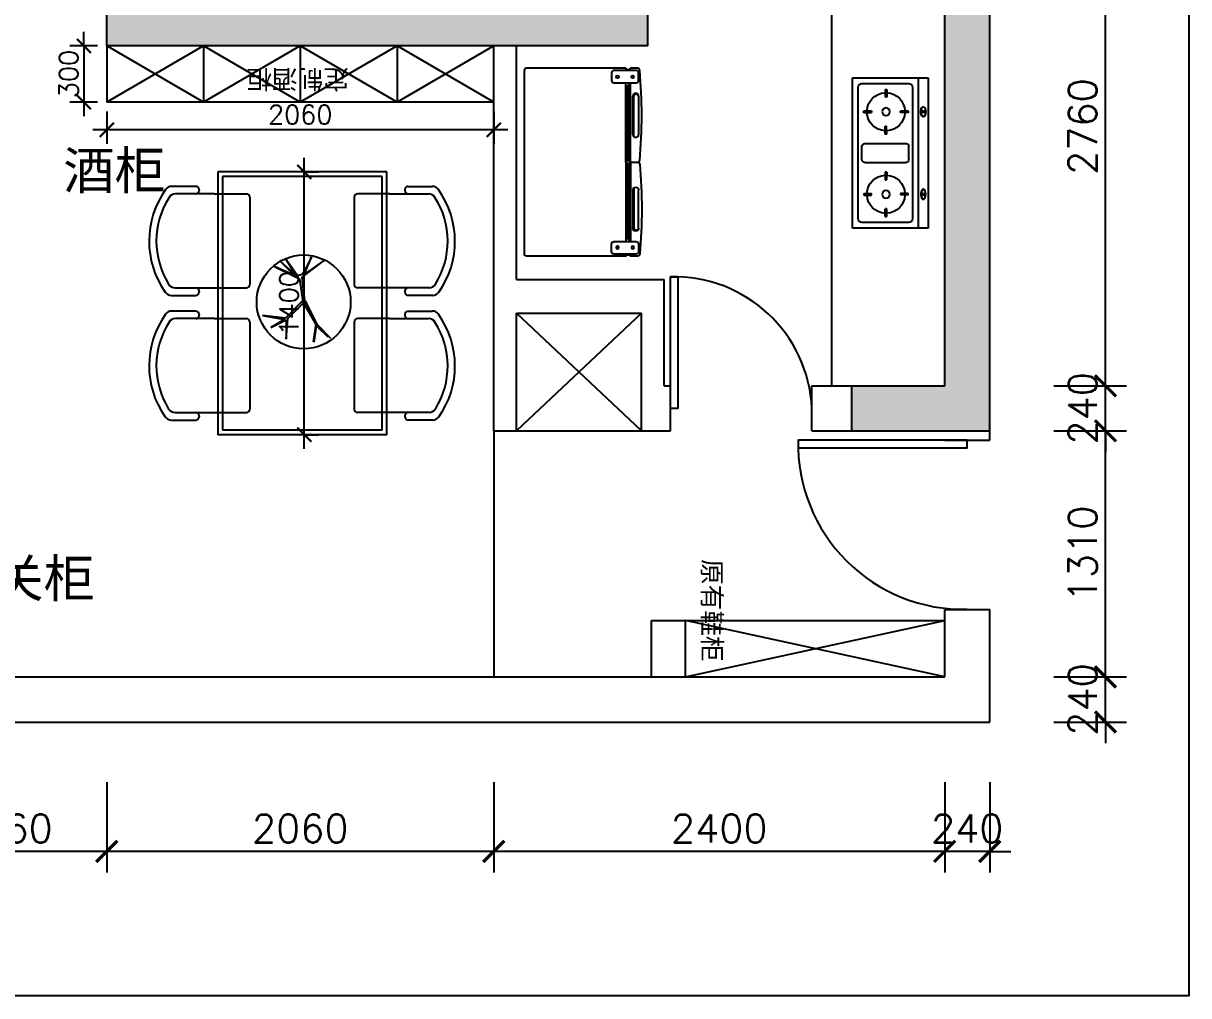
# Model space of a CAD drawing. Header units: millimetres. Extents: x 197048 to 234198, y -884 to 47075.
# Drawn here: x 204275 to 210478, y 25026 to 30203 of the extents above; entities that cross this region are included whole.
import ezdxf

# ---------------------------------------------------------------- set-up
doc = ezdxf.new("R2010")
doc.units = ezdxf.units.MM
doc.header["$PDMODE"] = 35
doc.header["$PDSIZE"] = -10
for name, color, linetype in [('1', 7, 'Continuous'), ('4', 4, 'Continuous'), ('家具内线', 251, 'Continuous'), ('家具外线', 145, 'Continuous')]:
    doc.layers.add(name, color=color, linetype=linetype)
doc.styles.add('_TCH_DIM', font='simplex.shx')
doc.styles.add('样式 1', font='')
doc.styles.get('样式 1').set_extended_font_data('FangSong_GB2312')
doc.dimstyles.new('平面1-75', dxfattribs={"dimscale": 75, "dimtxt": 2, "dimasz": 1.5, "dimexe": 1.5, "dimexo": 0.625, "dimtad": 1, "dimdec": 0, "dimdsep": 46, "dimtxsty": '_TCH_DIM', "dimblk": 'ARCHTICK', "dimcen": 2.5, "dimdle": 1.5, "dimadec": 0, "dimazin": 0, "dimtfac": 1, "dimtdec": 0, "dimtix": 1, "dimtmove": 2, "dimatfit": 3, "dimldrblk": 'DOTSMALL', "dimfxl": 0, "dimarcsym": 0})
doc.dimstyles.new('平面内标注', dxfattribs={"dimscale": 50, "dimtxt": 2, "dimasz": 1.5, "dimexe": 1.5, "dimexo": 1, "dimtad": 1, "dimdec": 0, "dimdsep": 46, "dimtxsty": '_TCH_DIM', "dimblk": 'ARCHTICK', "dimcen": 2.5, "dimdle": 1.5, "dimclrd": 8, "dimclre": 8, "dimadec": 0, "dimazin": 0, "dimtfac": 1, "dimtdec": 0, "dimtix": 1, "dimtmove": 2, "dimatfit": 3, "dimfxl": 0, "dimarcsym": 0})

# ---------------------------------------------------------------- blocks, each defined once
blk = doc.blocks.new('_ArchTick')
at = {"color": 0, "linetype": 'ByBlock', "const_width": 0.15}
blk.add_lwpolyline([(-0.5, -0.5), (0.5, 0.5)], dxfattribs=at)
blk = doc.blocks.new('*D527')
at = {"layer": '1', "color": 0, "lineweight": -2}
for p, q in [((209179.3, 26162.4), (209179.3, 25682.2)), ((209419.3, 26162.4), (209419.3, 25682.2)), ((209179.3, 25794.7), (209066.8, 25794.7)), ((209419.3, 25794.7), (209179.3, 25794.7)), ((209419.3, 25794.7), (209531.8, 25794.7))]:
    blk.add_line(p, q, dxfattribs=at)
at = {"layer": 'Defpoints', "color": 0}
for p in [(209179.3, 26209.3), (209419.3, 26209.3), (209179.3, 25794.7)]:
    blk.add_point(p, dxfattribs=at)
at = {"layer": '1', "color": 0, "lineweight": -2, "xscale": 112.5, "yscale": 112.5, "zscale": 112.5}
blk.add_blockref('_ArchTick', (209179.3, 25794.7), dxfattribs=at)
at = {"layer": '1', "color": 0, "lineweight": -2, "xscale": 112.5, "yscale": 112.5, "zscale": 112.5, "rotation": 180}
blk.add_blockref('_ArchTick', (209419.3, 25794.7), dxfattribs=at)
at = {"layer": '1', "color": 0, "insert": (209299.3, 25916.6), "char_height": 150, "attachment_point": 5, "style": '_TCH_DIM'}
blk.add_mtext('240', dxfattribs=at)
blk = doc.blocks.new('_DotSmall')
at = {"color": 0, "linetype": 'ByBlock', "const_width": 0.5}
blk.add_lwpolyline([(-0.0625, 0, 1), (0.0625, 0, 1)], format="xyb", close=True, dxfattribs=at)
blk = doc.blocks.new('*D528')
at = {"layer": '1', "color": 0, "lineweight": -2}
for p, q in [((206779.3, 26162.4), (206779.3, 25682.2)), ((209179.3, 26162.4), (209179.3, 25682.2)), ((209291.8, 25794.7), (206666.8, 25794.7))]:
    blk.add_line(p, q, dxfattribs=at)
at = {"layer": 'Defpoints', "color": 0}
for p in [(206779.3, 26209.3), (209179.3, 26209.3), (206779.3, 25794.7)]:
    blk.add_point(p, dxfattribs=at)
at = {"layer": '1', "color": 0, "lineweight": -2, "xscale": 112.5, "yscale": 112.5, "zscale": 112.5, "rotation": 180}
blk.add_blockref('_ArchTick', (206779.3, 25794.7), dxfattribs=at)
at = {"layer": '1', "color": 0, "lineweight": -2, "xscale": 112.5, "yscale": 112.5, "zscale": 112.5}
blk.add_blockref('_ArchTick', (209179.3, 25794.7), dxfattribs=at)
at = {"layer": '1', "color": 0, "insert": (207979.3, 25916.6), "char_height": 150, "attachment_point": 5, "style": '_TCH_DIM'}
blk.add_mtext('2400', dxfattribs=at)
blk = doc.blocks.new('*D529')
at = {"layer": '1', "color": 0, "lineweight": -2}
for p, q in [((204719.3, 26162.4), (204719.3, 25682.2)), ((206779.3, 26162.4), (206779.3, 25682.2)), ((206891.8, 25794.7), (204606.8, 25794.7))]:
    blk.add_line(p, q, dxfattribs=at)
at = {"layer": 'Defpoints', "color": 0}
for p in [(204719.3, 26209.3), (206779.3, 26209.3), (204719.3, 25794.7)]:
    blk.add_point(p, dxfattribs=at)
at = {"layer": '1', "color": 0, "lineweight": -2, "xscale": 112.5, "yscale": 112.5, "zscale": 112.5, "rotation": 180}
blk.add_blockref('_ArchTick', (204719.3, 25794.7), dxfattribs=at)
at = {"layer": '1', "color": 0, "lineweight": -2, "xscale": 112.5, "yscale": 112.5, "zscale": 112.5}
blk.add_blockref('_ArchTick', (206779.3, 25794.7), dxfattribs=at)
at = {"layer": '1', "color": 0, "insert": (205749.3, 25916.6), "char_height": 150, "attachment_point": 5, "style": '_TCH_DIM'}
blk.add_mtext('2060', dxfattribs=at)
blk = doc.blocks.new('*D530')
at = {"layer": '1', "color": 0, "lineweight": -2}
for p, q in [((203759.3, 26162.4), (203759.3, 25682.2)), ((204719.3, 26162.4), (204719.3, 25682.2)), ((204831.8, 25794.7), (203646.8, 25794.7))]:
    blk.add_line(p, q, dxfattribs=at)
at = {"layer": 'Defpoints', "color": 0}
for p in [(203759.3, 26209.3), (204719.3, 26209.3), (203759.3, 25794.7)]:
    blk.add_point(p, dxfattribs=at)
at = {"layer": '1', "color": 0, "lineweight": -2, "xscale": 112.5, "yscale": 112.5, "zscale": 112.5, "rotation": 180}
blk.add_blockref('_ArchTick', (203759.3, 25794.7), dxfattribs=at)
at = {"layer": '1', "color": 0, "lineweight": -2, "xscale": 112.5, "yscale": 112.5, "zscale": 112.5}
blk.add_blockref('_ArchTick', (204719.3, 25794.7), dxfattribs=at)
at = {"layer": '1', "color": 0, "insert": (204239.3, 25916.6), "char_height": 150, "attachment_point": 5, "style": '_TCH_DIM'}
blk.add_mtext('960', dxfattribs=at)
blk = doc.blocks.new('*D534')
at = {"layer": '1', "color": 0, "lineweight": -2}
for p, q in [((210035.1, 26723.1), (210035.1, 26835.6)), ((209760.7, 26723.1), (210147.6, 26723.1)), ((210035.1, 26483.1), (210035.1, 26723.1)), ((209760.7, 26483.1), (210147.6, 26483.1)), ((210035.1, 26483.1), (210035.1, 26370.6))]:
    blk.add_line(p, q, dxfattribs=at)
at = {"layer": 'Defpoints', "color": 0}
for p in [(209713.9, 26723.1), (210035.1, 26723.1), (209713.9, 26483.1)]:
    blk.add_point(p, dxfattribs=at)
at = {"layer": '1', "color": 0, "lineweight": -2, "xscale": 112.5, "yscale": 112.5, "zscale": 112.5}
for p, rotation in [((210035.1, 26723.1), 270), ((210035.1, 26483.1), 90)]:
    blk.add_blockref('_ArchTick', p, dxfattribs=dict(at, rotation=rotation))
at = {"layer": '1', "color": 0, "insert": (209913.2, 26603.1), "char_height": 150, "attachment_point": 5, "rotation": 90, "style": '_TCH_DIM'}
blk.add_mtext('240', dxfattribs=at)
blk = doc.blocks.new('*D535')
at = {"layer": '1', "color": 0, "lineweight": -2}
for p, q in [((210035.1, 26610.6), (210035.1, 28145.6)), ((209760.7, 28033.1), (210147.6, 28033.1)), ((209760.7, 26723.1), (210147.6, 26723.1))]:
    blk.add_line(p, q, dxfattribs=at)
at = {"layer": 'Defpoints', "color": 0}
for p in [(209713.9, 28033.1), (210035.1, 28033.1), (209713.9, 26723.1)]:
    blk.add_point(p, dxfattribs=at)
at = {"layer": '1', "color": 0, "lineweight": -2, "xscale": 112.5, "yscale": 112.5, "zscale": 112.5}
for p, rotation in [((210035.1, 28033.1), 90), ((210035.1, 26723.1), 270)]:
    blk.add_blockref('_ArchTick', p, dxfattribs=dict(at, rotation=rotation))
at = {"layer": '1', "color": 0, "insert": (209913.2, 27378.1), "char_height": 150, "attachment_point": 5, "rotation": 90, "style": '_TCH_DIM'}
blk.add_mtext('1310', dxfattribs=at)
blk = doc.blocks.new('*D536')
at = {"layer": '1', "color": 0, "lineweight": -2}
for p, q in [((210035.1, 28273.1), (210035.1, 28385.6)), ((209760.7, 28273.1), (210147.6, 28273.1)), ((210035.1, 28033.1), (210035.1, 28273.1)), ((209760.7, 28033.1), (210147.6, 28033.1)), ((210035.1, 28033.1), (210035.1, 27920.6))]:
    blk.add_line(p, q, dxfattribs=at)
at = {"layer": 'Defpoints', "color": 0}
for p in [(209713.9, 28273.1), (210035.1, 28273.1), (209713.9, 28033.1)]:
    blk.add_point(p, dxfattribs=at)
at = {"layer": '1', "color": 0, "lineweight": -2, "xscale": 112.5, "yscale": 112.5, "zscale": 112.5}
for p, rotation in [((210035.1, 28273.1), 270), ((210035.1, 28033.1), 90)]:
    blk.add_blockref('_ArchTick', p, dxfattribs=dict(at, rotation=rotation))
at = {"layer": '1', "color": 0, "insert": (209913.2, 28153.1), "char_height": 150, "attachment_point": 5, "rotation": 90, "style": '_TCH_DIM'}
blk.add_mtext('240', dxfattribs=at)
blk = doc.blocks.new('*D537')
at = {"layer": '1', "color": 0, "lineweight": -2}
for p, q in [((210035.1, 28160.6), (210035.1, 31145.6)), ((209760.7, 31033.1), (210147.6, 31033.1)), ((209760.7, 28273.1), (210147.6, 28273.1))]:
    blk.add_line(p, q, dxfattribs=at)
at = {"layer": 'Defpoints', "color": 0}
for p in [(209713.9, 31033.1), (210035.1, 31033.1), (209713.9, 28273.1)]:
    blk.add_point(p, dxfattribs=at)
at = {"layer": '1', "color": 0, "lineweight": -2, "xscale": 112.5, "yscale": 112.5, "zscale": 112.5}
for p, rotation in [((210035.1, 31033.1), 90), ((210035.1, 28273.1), 270)]:
    blk.add_blockref('_ArchTick', p, dxfattribs=dict(at, rotation=rotation))
at = {"layer": '1', "color": 0, "insert": (209913.2, 29653.1), "char_height": 150, "attachment_point": 5, "rotation": 90, "style": '_TCH_DIM'}
blk.add_mtext('2760', dxfattribs=at)
blk = doc.blocks.new('*D568')
at = {"layer": '1', "color": 8, "lineweight": -2}
for p, q in [((205770.7, 27937.4), (205770.7, 29487.4)), ((205778.8, 29412.4), (205845.7, 29412.4)), ((205778.8, 28012.4), (205845.7, 28012.4))]:
    blk.add_line(p, q, dxfattribs=at)
at = {"layer": 'Defpoints', "color": 0}
for p in [(205728.8, 29412.4), (205770.7, 29412.4), (205728.8, 28012.4)]:
    blk.add_point(p, dxfattribs=at)
at = {"layer": '1', "color": 8, "lineweight": -2, "xscale": 75, "yscale": 75, "zscale": 75}
for p, rotation in [((205770.7, 29412.4), 90), ((205770.7, 28012.4), 270)]:
    blk.add_blockref('_ArchTick', p, dxfattribs=dict(at, rotation=rotation))
at = {"layer": '1', "color": 0, "insert": (205689.5, 28712.4), "char_height": 100, "attachment_point": 5, "rotation": 90, "style": '_TCH_DIM'}
blk.add_mtext('1400', dxfattribs=at)
blk = doc.blocks.new('fda')
at = {"layer": '4', "color": 8}
for p, q in [((129220, -37939.7, -342.9), (128420, -37939.7, -342.9)), ((128420, -37939.7, -342.9), (128420, -38342.2, -342.9)), ((129220, -38342.2, -342.9), (129220, -37939.7, -342.9)), ((128450, -37989.7, -342.9), (128450, -38239.7, -342.9)), ((129170, -37969.7, -342.9), (128470, -37969.7, -342.9)), ((128605.3, -37999.5, -342.9), (128595.3, -37999.5, -342.9)), ((128595.3, -37999.5, -342.9), (128596.3, -38040.4, -342.9)), ((128605.3, -37999.5, -342.9), (128603.8, -38040.4, -342.9)), ((128770, -38004.7, -342.9), (128770, -38224.7, -342.9)), ((128855, -37989.7, -342.9), (128785, -37989.7, -342.9)), ((128870, -38004.7, -342.9), (128870, -38224.7, -342.9)), ((129034.7, -37999.5, -342.9), (129036.2, -38040.4, -342.9)), ((129034.7, -37999.5, -342.9), (129044.7, -37999.5, -342.9)), ((129044.7, -37999.5, -342.9), (129043.7, -38040.4, -342.9)), ((129190, -38239.7, -342.9), (129190, -37989.7, -342.9)), ((128596.3, -38040.4, -342.9), (128603.8, -38040.7, -342.9)), ((129043.7, -38040.4, -342.9), (129036.2, -38040.7, -342.9)), ((128481.9, -38112.9, -342.9), (128522.8, -38114.4, -342.9)), ((128481.9, -38112.9, -342.9), (128481.9, -38122.9, -342.9)), ((128481.9, -38122.9, -342.9), (128522.8, -38121.9, -342.9)), ((128522.8, -38121.9, -342.9), (128523.1, -38114.5, -342.9)), ((128677.8, -38113.9, -342.9), (128677.6, -38121.4, -342.9)), ((128718.8, -38112.9, -342.9), (128677.8, -38113.9, -342.9)), ((128718.8, -38122.9, -342.9), (128677.9, -38121.4, -342.9)), ((128718.8, -38122.9, -342.9), (128718.8, -38112.9, -342.9)), ((128921.2, -38122.9, -342.9), (128921.2, -38112.9, -342.9)), ((128921.2, -38112.9, -342.9), (128962.2, -38113.9, -342.9)), ((128921.2, -38122.9, -342.9), (128962.1, -38121.4, -342.9)), ((128962.2, -38113.9, -342.9), (128962.4, -38121.4, -342.9)), ((129117.2, -38121.9, -342.9), (129116.9, -38114.5, -342.9)), ((129158.1, -38112.9, -342.9), (129117.2, -38114.4, -342.9)), ((129158.1, -38122.9, -342.9), (129117.2, -38121.9, -342.9)), ((129158.1, -38112.9, -342.9), (129158.1, -38122.9, -342.9)), ((128595.3, -38236.4, -342.9), (128596.8, -38195.5, -342.9)), ((128604.3, -38195.5, -342.9), (128596.8, -38195.2, -342.9)), ((128605.3, -38236.4, -342.9), (128604.3, -38195.5, -342.9)), ((129034.7, -38236.4, -342.9), (129035.7, -38195.5, -342.9)), ((129035.7, -38195.5, -342.9), (129043.2, -38195.2, -342.9)), ((129044.7, -38236.4, -342.9), (129043.2, -38195.5, -342.9)), ((128470, -38259.7, -342.9), (129170, -38259.7, -342.9)), ((128595.3, -38236.4, -342.9), (128605.3, -38236.4, -342.9)), ((128855, -38239.7, -342.9), (128785, -38239.7, -342.9)), ((129044.7, -38236.4, -342.9), (129034.7, -38236.4, -342.9)), ((128420, -38289.7, -342.9), (129220, -38289.7, -342.9)), ((128420, -38342.2, -342.9), (129220, -38342.2, -342.9))]:
    blk.add_line(p, q, dxfattribs=at)
at = {"layer": '4', "color": 8, "elevation": -342.9}
for points in [[(128600.3, -38303.3, 0.049491), (128589.5, -38304.4, 0.063298), (128581.4, -38307.1, 0.103402), (128575.1, -38311.9, 0.178871), (128573.5, -38316.3, 0.178871), (128575.1, -38320.7, 0.103402), (128581.4, -38325.5, 0.063298), (128589.5, -38328.2, 0.049491), (128600.3, -38329.3, 0.049491), (128611.2, -38328.2, 0.063298), (128619.3, -38325.5, 0.103402), (128625.5, -38320.7, 0.178871), (128627.2, -38316.3, 0.178871), (128625.5, -38311.9, 0.103402), (128619.3, -38307.1, 0.063298), (128611.2, -38304.4, 0.049491)], [(128600.3, -38305.5, 0.047218), (128589.9, -38306.5, 0.060909), (128582.1, -38309, 0.10207), (128576.1, -38313.4, 0.185033), (128574.5, -38317.4, 0.185033), (128576.1, -38321.4, 0.10207), (128582.1, -38325.8, 0.060909), (128589.9, -38328.3, 0.047218), (128600.3, -38329.3, 0.047218), (128610.8, -38328.3, 0.060909), (128618.6, -38325.8, 0.10207), (128624.6, -38321.4, 0.185033), (128626.1, -38317.4, 0.185033), (128624.6, -38313.4, 0.10207), (128618.6, -38309, 0.060909), (128610.8, -38306.5, 0.047218)], [(129039.7, -38303.3, -0.049491), (129050.5, -38304.4, -0.063298), (129058.6, -38307.1, -0.103402), (129064.9, -38311.9, -0.178871), (129066.5, -38316.3, -0.178871), (129064.9, -38320.7, -0.103402), (129058.6, -38325.5, -0.063298), (129050.5, -38328.2, -0.049491), (129039.7, -38329.3, -0.049491), (129028.8, -38328.2, -0.063298), (129020.7, -38325.5, -0.103402), (129014.5, -38320.7, -0.178871), (129012.8, -38316.3, -0.178871), (129014.5, -38311.9, -0.103402), (129020.7, -38307.1, -0.063298), (129028.8, -38304.4, -0.049491)], [(129039.7, -38305.5, -0.047218), (129050.1, -38306.5, -0.060909), (129057.9, -38309, -0.10207), (129063.9, -38313.4, -0.185033), (129065.5, -38317.4, -0.185033), (129063.9, -38321.4, -0.10207), (129057.9, -38325.8, -0.060909), (129050.1, -38328.3, -0.047218), (129039.7, -38329.3, -0.047218), (129029.2, -38328.3, -0.060909), (129021.4, -38325.8, -0.10207), (129015.4, -38321.4, -0.185033), (129013.9, -38317.4, -0.185033), (129015.4, -38313.4, -0.10207), (129021.4, -38309, -0.060909), (129029.2, -38306.5, -0.047218)]]:
    blk.add_lwpolyline(points, format="xyb", close=True, dxfattribs=at)
at = {"layer": '4', "color": 8}
for centre in [(128600.3, -38117.9, -342.9), (129039.7, -38117.9, -342.9)]:
    blk.add_circle(centre, 20.6, dxfattribs=at)
for centre, radius, start, end in [((128470, -37989.7, -342.9), 20, 90, 180), ((128600.3, -38117.9, -342.9), 101.1, 92.59229, 177.53007), ((128600.3, -38117.9, -342.9), 101.1, 2.59229, 87.53007), ((128785, -38004.7, -342.9), 15, 90, 180), ((128855, -38004.7, -342.9), 15, 0, 90), ((129039.7, -38117.9, -342.9), 101.1, 92.46993, 177.40771), ((129039.7, -38117.9, -342.9), 101.1, 2.46993, 87.40771), ((129170, -37989.7, -342.9), 20, 0, 90), ((128600.3, -38117.9, -342.9), 101.1, 182.59229, 267.53007), ((128600.3, -38117.9, -342.9), 101.1, 272.59229, 357.53007), ((129039.7, -38117.9, -342.9), 101.1, 182.46993, 267.40771), ((129039.7, -38117.9, -342.9), 101.1, 272.46993, 357.40771), ((128470, -38239.7, -342.9), 20, 180, 270), ((128785, -38224.7, -342.9), 15, 180, 270), ((128855, -38224.7, -342.9), 15, 270, 0), ((129170, -38239.7, -342.9), 20, 270, 0), ((128536.2, -38313.9, -342.9), 61.5, 345.65612, 7.71851), ((128664.5, -38313.9, -342.9), 61.5, 172.28149, 194.34388), ((128975.5, -38313.9, -342.9), 61.5, 345.65612, 7.71851), ((129103.8, -38313.9, -342.9), 61.5, 172.28149, 194.34388)]:
    blk.add_arc(centre, radius, start, end, dxfattribs=at)
blk = doc.blocks.new('*D572')
at = {"layer": '1', "color": 8, "lineweight": -2}
for p, q in [((204719.3, 29733.1), (204719.3, 29561.1)), ((206779.3, 29733.1), (206779.3, 29561.1)), ((206854.3, 29636.1), (204644.3, 29636.1))]:
    blk.add_line(p, q, dxfattribs=at)
at = {"layer": 'Defpoints', "color": 0}
for p in [(204719.3, 29783.1), (206779.3, 29783.1), (204719.3, 29636.1)]:
    blk.add_point(p, dxfattribs=at)
at = {"layer": '1', "color": 8, "lineweight": -2, "xscale": 75, "yscale": 75, "zscale": 75, "rotation": 180}
blk.add_blockref('_ArchTick', (204719.3, 29636.1), dxfattribs=at)
at = {"layer": '1', "color": 8, "lineweight": -2, "xscale": 75, "yscale": 75, "zscale": 75}
blk.add_blockref('_ArchTick', (206779.3, 29636.1), dxfattribs=at)
at = {"layer": '1', "color": 0, "insert": (205749.3, 29717.4), "char_height": 100, "attachment_point": 5, "style": '_TCH_DIM'}
blk.add_mtext('2060', dxfattribs=at)
blk = doc.blocks.new('*D573')
at = {"layer": '1', "color": 8, "lineweight": -2}
for p, q in [((204597.9, 30083.1), (204597.9, 30158.1)), ((204669.3, 30083.1), (204522.9, 30083.1)), ((204597.9, 30083.1), (204597.9, 29783.1)), ((204669.3, 29783.1), (204522.9, 29783.1)), ((204597.9, 29783.1), (204597.9, 29708.1))]:
    blk.add_line(p, q, dxfattribs=at)
at = {"layer": 'Defpoints', "color": 0}
for p in [(204719.3, 30083.1), (204597.9, 29783.1), (204719.3, 29783.1)]:
    blk.add_point(p, dxfattribs=at)
at = {"layer": '1', "color": 8, "lineweight": -2, "xscale": 75, "yscale": 75, "zscale": 75}
for p, rotation in [((204597.9, 30083.1), 270), ((204597.9, 29783.1), 90)]:
    blk.add_blockref('_ArchTick', p, dxfattribs=dict(at, rotation=rotation))
at = {"layer": '1', "color": 0, "insert": (204516.7, 29933.1), "char_height": 100, "attachment_point": 5, "rotation": 90, "style": '_TCH_DIM'}
blk.add_mtext('300', dxfattribs=at)

msp = doc.modelspace()

# ---------------------------------------------------------------- hatches: boundary and pattern name
at = {"layer": '1'}
for points in [[(207359.3, 30323.1), (204959.3, 30323.1), (204719.3, 30323.1), (204719.3, 30083.1), (207599.3, 30083.1), (207599.3, 33483.1), (206939.3, 33483.1), (206939.3, 33243.1), (207359.3, 33243.1)], [(209179.3, 28273.1), (208684.7, 28273.1), (208684.7, 28033.1), (209419.3, 28033.1), (209419.3, 31273.1), (209179.3, 31273.1)]]:
    msp.add_hatch(color=8, dxfattribs=at).paths.add_polyline_path(points)

# ---------------------------------------------------------------- linework, layer by layer
at = {"layer": '1', "color": 7}
for p, q in [((207599.3, 30083.1), (207599.3, 33483.1)), ((209179.3, 28273.1), (209179.3, 31273.1)), ((209419.3, 27983.1), (209419.3, 31273.1)), ((204719.3, 30083.1), (204719.3, 30423.1)), ((207599.3, 30083.1), (204719.3, 30083.1)), ((206779.3, 28033.1), (206779.3, 30083.1)), ((206899.3, 28838.8), (206899.3, 30083.1)), ((206899.3, 28838.8), (207685.4, 28838.8)), ((207685.4, 28273.1), (207685.4, 28838.8)), ((206899.3, 28033.1), (206899.3, 28660)), ((206899.3, 28660), (207565.4, 28660)), ((207565.4, 28033.1), (207565.4, 28660)), ((207685.4, 28273.1), (207719.2, 28273.1)), ((207719.2, 28033.1), (207719.2, 28273.1)), ((208472.4, 28273.1), (209179.3, 28273.1)), ((208472.4, 28033.1), (208472.4, 28273.1)), ((208684.7, 28033.1), (208684.7, 28273.1)), ((206779.3, 28033.1), (206899.3, 28033.1)), ((207565.4, 28033.1), (207719.2, 28033.1)), ((208472.4, 28033.1), (209419.3, 28033.1)), ((209179.3, 27983.1), (209419.3, 27983.1)), ((209179.3, 27083.1), (209419.3, 27083.1)), ((209179.3, 26723.1), (209179.3, 27083.1)), ((209419.3, 26483.1), (209419.3, 27083.1)), ((200359.3, 26723.1), (209179.3, 26723.1)), ((200119.3, 26483.1), (209419.3, 26483.1))]:
    msp.add_line(p, q, dxfattribs=at)
at = {"layer": '1', "color": 8}
for p, q in [((208579.3, 28273.1), (208579.3, 30433.1)), ((207565.4, 28660), (206899.3, 28033.1)), ((207565.4, 28033.1), (206899.3, 28660)), ((206779.3, 28033.1), (206779.3, 26723.1)), ((206899.3, 28033.1), (207565.4, 28033.1)), ((207619.3, 27023.1), (209179.3, 27023.1)), ((207619.3, 26723.1), (207619.3, 27023.1)), ((207799.3, 26723.1), (207799.3, 27023.1)), ((207799.3, 26723.1), (209179.3, 27023.1)), ((209179.3, 26723.1), (207799.3, 27023.1))]:
    msp.add_line(p, q, dxfattribs=at)
at = {"layer": '1'}
for p, q in [((204719.3, 30083.1), (204719.3, 29783.1)), ((205234.3, 29783.1), (204719.3, 30083.1)), ((205234.3, 30083.1), (204719.3, 29783.1)), ((205234.3, 30083.1), (205234.3, 29783.1)), ((205749.3, 29783.1), (205234.3, 30083.1)), ((205749.3, 30083.1), (205234.3, 29783.1)), ((205749.3, 30083.1), (205749.3, 29783.1)), ((206264.3, 29783.1), (205749.3, 30083.1)), ((206264.3, 30083.1), (205749.3, 29783.1)), ((206264.3, 30083.1), (206264.3, 29783.1)), ((206779.3, 29783.1), (206264.3, 30083.1)), ((206779.3, 30083.1), (206264.3, 29783.1))]:
    msp.add_line(p, q, dxfattribs=at)
at = {"layer": '1', "color": 4}
msp.add_line((206779.3, 29783.1), (204719.3, 29783.1), dxfattribs=at)
at = {"layer": '1', "color": 0}
msp.add_lwpolyline([(210477.9, 35646.1), (210477.9, 25026.1), (197047.9, 25026.1), (197047.9, 35646.1)], close=True, dxfattribs=at)
at = {"layer": '1', "color": 8}
for points in [[(207719.2, 28153.1), (207719.2, 28853.1), (207759.2, 28853.1), (207759.2, 28153.1), (207719.2, 28153.1)], [(209299.3, 27983.1), (208399.3, 27983.1), (208399.3, 27943.1), (209299.3, 27943.1), (209299.3, 27983.1)]]:
    msp.add_lwpolyline(points, dxfattribs=at)
for centre, radius, start, end in [((207739.2, 28119.4), 734, 2.63202, 91.56143), ((209279.3, 27963.1), 880.2, 178.69805, 271.30195)]:
    msp.add_arc(centre, radius, start, end, dxfattribs=at)
at = {"layer": '家具内线'}
for p, q in [((207482.9, 29952.4), (207482.9, 29963.5)), ((207506.9, 29952.4), (207506.9, 29963.5)), ((207406, 29939.5), (207406, 29899.1)), ((207537.4, 29952.4), (207418.8, 29952.4)), ((207550.2, 29899.1), (207550.2, 29939.5)), ((207418.8, 29886.3), (207537.4, 29886.3)), ((207489.6, 29470.4), (207489.6, 29874.3)), ((207498.1, 29474.2), (207498.1, 29881.2)), ((207506.9, 29463.5), (207506.9, 29886.3)), ((207519.2, 29611.9), (207519.2, 29815.2)), ((207523.8, 29600.9), (207523.8, 29816.5)), ((207534.6, 29830.6), (207534.6, 29830.6)), ((207550, 29815.2), (207550, 29611.9)), ((207534.6, 29596.5), (207534.6, 29596.5)), ((207506.9, 29463.5), (207506.9, 29040.8)), ((207489.6, 29456.7), (207489.6, 29052.8)), ((207498.1, 29452.8), (207498.1, 29045.9)), ((205335.3, 29387.4), (205335.3, 28037.4)), ((206185.3, 29387.4), (205335.3, 29387.4)), ((206185.3, 28037.4), (206185.3, 29387.4)), ((207519.2, 29315.2), (207519.2, 29111.9)), ((207523.8, 29326.2), (207523.8, 29110.6)), ((207534.6, 29330.6), (207534.6, 29330.6)), ((207550, 29111.9), (207550, 29315.2)), ((207534.6, 29096.5), (207534.6, 29096.5)), ((207418.8, 29040.8), (207537.4, 29040.8)), ((207406, 28987.5), (207406, 29028)), ((207537.4, 28974.7), (207418.8, 28974.7)), ((207482.9, 28974.7), (207482.9, 28963.5)), ((207506.9, 28974.7), (207506.9, 28963.5)), ((207550.2, 29028), (207550.2, 28987.5)), ((205718.7, 28861.1), (205612.3, 28908)), ((205612.3, 28908), (205745.8, 28843.1)), ((205646.6, 28933.2), (205718.7, 28861.1)), ((205724.2, 28864.7), (205646.6, 28933.2)), ((205668.2, 28953.1), (205724.2, 28864.7)), ((205735, 28859.3), (205668.2, 28953.1)), ((205760.2, 28852.1), (205877.5, 28942.2)), ((205771.1, 28868.3), (205809, 28960.3)), ((205877.5, 28942.2), (205771.1, 28868.3)), ((205809, 28960.3), (205780.1, 28900.8)), ((205760.2, 28866.5), (205735, 28859.3)), ((205745.8, 28843.1), (205765.7, 28697)), ((205780.1, 28900.8), (205760.2, 28866.5)), ((205776.5, 28693.4), (205760.2, 28852.1)), ((205765.7, 28730), (205670, 28632.6)), ((205841.4, 28598.4), (205776.5, 28726.4)), ((205682.7, 28630.8), (205765.7, 28715.6)), ((205765.7, 28715.6), (205832.4, 28602)), ((205547.4, 28647), (205664.6, 28625.4)), ((205670, 28632.6), (205547.4, 28647)), ((205664.6, 28625.4), (205592.5, 28583.9)), ((205592.5, 28583.9), (205673.6, 28623.6)), ((205673.6, 28520.8), (205682.7, 28630.8)), ((205673.6, 28623.6), (205673.6, 28520.8)), ((205832.4, 28602), (205818, 28506.4)), ((205911.8, 28524.4), (205841.4, 28598.4)), ((205823.4, 28504.6), (205836, 28592.9)), ((205836, 28592.9), (205895.6, 28533.5)), ((206185.3, 28037.4), (205335.3, 28037.4))]:
    msp.add_line(p, q, dxfattribs=at)
for centre, major_axis, start_param, end_param in [((207418.8, 29939.5), (9.06, 9.06), 0.785398, 2.356194), ((207418.8, 29899.1), (-9.06, 9.06), 0.785398, 2.356194), ((207437.7, 29918), (-5.1, 5.1), 4.712389, 10.995574), ((207518.6, 29918), (-5.1, 5.1), -1.570796, 4.712389), ((207537.4, 29939.5), (-9.06, 9.06), 3.926991, 5.497787), ((207537.4, 29899.1), (9.06, 9.06), 3.926991, 5.497787), ((207534.6, 29815.2), (-10.9, 10.9), -0.785398, 0.785398), ((207536.7, 29812), (9.67, 9.67), 5.730833, 8.303767), ((207534.6, 29815.2), (10.9, 10.9), 5.497787, 7.068583), ((207534.6, 29611.9), (-10.9, 10.9), 0.785398, 2.356194), ((207534.6, 29611.9), (-10.9, 10.9), 2.356194, 3.926991)]:
    msp.add_ellipse(centre, major_axis=major_axis, ratio=1, start_param=start_param, end_param=end_param, dxfattribs=at)
at = {"layer": '家具内线', "extrusion": (0, 0, -1)}
for centre, major_axis, start_param, end_param in [((207534.6, 29315.2), (10.9, 10.9), 3.926991, 5.497787), ((207534.6, 29315.2), (10.9, 10.9), -0.785398, 0.785398), ((207534.6, 29111.9), (10.9, 10.9), 2.356194, 3.926991), ((207536.7, 29115.1), (-9.67, 9.67), 2.58924, 5.162174), ((207534.6, 29111.9), (-10.9, 10.9), 2.356194, 3.926991), ((207418.8, 29028), (9.06, 9.06), 3.926991, 5.497787), ((207537.4, 29028), (-9.06, 9.06), 0.785398, 2.356194), ((207418.8, 28987.5), (-9.06, 9.06), 3.926991, 5.497787), ((207437.7, 29009.1), (-5.1, 5.1), 3.141593, 9.424778), ((207518.6, 29009.1), (-5.1, 5.1), 3.141593, 9.424778), ((207537.4, 28987.5), (9.06, 9.06), 0.785398, 2.356194)]:
    msp.add_ellipse(centre, major_axis=major_axis, ratio=1, start_param=start_param, end_param=end_param, dxfattribs=at)
at = {"layer": '家具外线', "color": 4}
for p, q in [((207482.9, 29963.5), (206952.5, 29963.5)), ((207545.3, 29963.5), (207506.9, 29963.5)), ((206942.1, 28974), (206942.1, 29953.1)), ((207482.9, 29463.5), (207482.9, 29886.3)), ((207482.9, 29463.5), (207482.9, 29040.8)), ((207506.9, 29463.5), (207545.3, 29463.5)), ((207506.9, 29463.5), (207545.3, 29463.5)), ((205310.3, 29412.4), (205310.3, 28012.4)), ((206210.3, 29412.4), (205310.3, 29412.4)), ((206210.3, 28012.4), (206210.3, 29412.4)), ((205193.6, 29334.8), (205065.2, 29334.8)), ((205292.4, 29294.8), (205084.8, 29294.8)), ((205211.6, 29316.8), (205211.6, 29312.8)), ((205292.4, 29294.8), (205462.6, 29294.8)), ((206224.7, 29294.8), (206054.6, 29294.8)), ((206224.7, 29294.8), (206432.4, 29294.8)), ((206305.6, 29316.8), (206305.6, 29312.8)), ((206323.6, 29334.8), (206452, 29334.8)), ((205480.6, 29276.8), (205480.6, 28812.8)), ((206036.6, 29276.8), (206036.6, 28812.8)), ((207482.9, 28963.5), (206952.5, 28963.5)), ((207545.3, 28963.5), (207506.9, 28963.5)), ((205082.7, 28794.8), (205292.4, 28794.8)), ((205292.4, 28794.8), (205462.6, 28794.8)), ((206224.7, 28794.8), (206054.6, 28794.8)), ((206434.5, 28794.8), (206224.7, 28794.8)), ((205063.2, 28754.2), (205193.6, 28754.2)), ((205211.6, 28776.8), (205211.6, 28772.8)), ((206305.6, 28776.8), (206305.6, 28772.8)), ((206454, 28754.2), (206323.6, 28754.2)), ((205193.6, 28670.8), (205065.2, 28670.8)), ((206323.6, 28670.8), (206452, 28670.8)), ((205292.4, 28630.8), (205084.8, 28630.8)), ((205211.6, 28652.8), (205211.6, 28648.8)), ((205292.4, 28630.8), (205462.6, 28630.8)), ((205480.6, 28612.8), (205480.6, 28148.8)), ((206036.6, 28612.8), (206036.6, 28148.8)), ((206224.7, 28630.8), (206054.6, 28630.8)), ((206224.7, 28630.8), (206432.4, 28630.8)), ((206305.6, 28652.8), (206305.6, 28648.8)), ((205082.7, 28130.8), (205292.4, 28130.8)), ((205211.6, 28112.8), (205211.6, 28108.8)), ((205292.4, 28130.8), (205462.6, 28130.8)), ((206224.7, 28130.8), (206054.6, 28130.8)), ((206434.5, 28130.8), (206224.7, 28130.8)), ((206305.6, 28112.8), (206305.6, 28108.8)), ((205063.2, 28090.2), (205193.6, 28090.2)), ((206454, 28090.2), (206323.6, 28090.2)), ((206210.3, 28012.4), (205310.3, 28012.4))]:
    msp.add_line(p, q, dxfattribs=at)
msp.add_circle((205767.4, 28719.6), 250, dxfattribs=at)
for centre, radius, start, end in [((205416.8, 29043.1), 472.4, 144.40044, 215.13971), ((205065.2, 29294.8), 40, 90, 144.40044), ((205084.8, 29254.8), 40, 90, 147.47664), ((205193.6, 29316.8), 18, 0, 90), ((205193.6, 29312.8), 18, 270, 0), ((205462.6, 29276.8), 18, 0, 90), ((206054.6, 29276.8), 18, 90, 180), ((206323.6, 29316.8), 18, 90, 180), ((206323.6, 29312.8), 18, 180, 270), ((206432.4, 29254.8), 40, 32.52336, 90), ((206452, 29294.8), 40, 35.59956, 90), ((206100.4, 29043.1), 472.4, 324.86029, 35.59956), ((205416.8, 29043.1), 433.7, 147.47664, 211.94119), ((206100.4, 29043.1), 433.7, 328.05881, 32.52336), ((205082.7, 28834.8), 40, 211.94119, 270), ((205193.6, 28776.8), 18, 0, 90), ((205462.6, 28812.8), 18, 270, 0), ((206054.6, 28812.8), 18, 180, 270), ((206323.6, 28776.8), 18, 90, 180), ((206434.5, 28834.8), 40, 270, 328.05881), ((205063.2, 28794.2), 40, 215.13971, 270), ((205192.6, 28773.2), 19, 272.96605, 358.77188), ((206324.6, 28773.2), 19, 181.22812, 267.03395), ((206454, 28794.2), 40, 270, 324.86029), ((205065.2, 28630.8), 40, 90, 144.40044), ((205193.6, 28652.8), 18, 0, 90), ((206323.6, 28652.8), 18, 90, 180), ((206452, 28630.8), 40, 35.59956, 90), ((205416.8, 28379.1), 472.4, 144.40044, 215.13971), ((205416.8, 28379.1), 433.7, 147.47664, 211.94119), ((205084.8, 28590.8), 40, 90, 147.47664), ((205193.6, 28648.8), 18, 270, 0), ((205462.6, 28612.8), 18, 0, 90), ((206054.6, 28612.8), 18, 90, 180), ((206323.6, 28648.8), 18, 180, 270), ((206432.4, 28590.8), 40, 32.52336, 90), ((206100.4, 28379.1), 433.7, 328.05881, 32.52336), ((206100.4, 28379.1), 472.4, 324.86029, 35.59956), ((205063.2, 28130.2), 40, 215.13971, 270), ((205082.7, 28170.8), 40, 211.94119, 270), ((205193.6, 28112.8), 18, 0, 90), ((205192.6, 28109.2), 19, 272.96605, 358.77188), ((205462.6, 28148.8), 18, 270, 0), ((206054.6, 28148.8), 18, 180, 270), ((206323.6, 28112.8), 18, 90, 180), ((206324.6, 28109.2), 19, 181.22812, 267.03395), ((206434.5, 28170.8), 40, 270, 328.05881), ((206454, 28130.2), 40, 270, 324.86029)]:
    msp.add_arc(centre, radius, start, end, dxfattribs=at)
for centre, major_axis, ratio, start_param, end_param in [((206952.5, 29953.1), (-7.38, 7.38), 1, -0.785398, 0.785398), ((207494.9, 29970.7), (-9.87, 9.87), 1, 1.319573, 3.392816), ((207545.3, 29953.1), (-7.38, 7.38), 1, 4.00591, 5.497787), ((203954.2, 29713.5), (3612.8, 0), 0.84401, -0.078919, 0.078919), ((207494.9, 29456.4), (9.87, 9.87), 1, 6.031962, 8.105205), ((207545.3, 29474), (7.38, 7.38), 1, 3.926991, 5.418868)]:
    msp.add_ellipse(centre, major_axis=major_axis, ratio=ratio, start_param=start_param, end_param=end_param, dxfattribs=at)
at = {"layer": '家具外线', "color": 4, "extrusion": (0, 0, -1)}
for centre, major_axis, ratio, start_param, end_param in [((207494.9, 29470.7), (-9.87, 9.87), 1, 2.890369, 4.963612), ((207545.3, 29453.1), (-7.38, 7.38), 1, 0.785398, 2.277276), ((203954.2, 29213.5), (-3612.8, 0), 0.84401, 3.062674, 3.220511), ((206952.5, 28974), (-7.38, 7.38), 1, 3.926991, 5.497787), ((207494.9, 28956.4), (9.87, 9.87), 1, 4.461166, 6.534409), ((207545.3, 28974), (7.38, 7.38), 1, 0.864317, 2.356194)]:
    msp.add_ellipse(centre, major_axis=major_axis, ratio=ratio, start_param=start_param, end_param=end_param, dxfattribs=at)

# ---------------------------------------------------------------- block references
at = {"color": 8, "xscale": -1, "rotation": 90}
msp.add_blockref('fda', (170748.8, 158332.5, 342.9), dxfattribs=at)

# ---------------------------------------------------------------- texts
at = {"color": 8, "char_height": 100, "width": 643.107, "attachment_point": 7, "style": '样式 1'}
for s, insert, rotation in [('{\\fSimHei|b0|i0|c134|p2;定制酒柜}', (206007.7, 29966.5), 180), ('{\\fSimHei|b0|i0|c134|p2;原有鞋柜}', (207879.9, 27350.5), 270)]:
    msp.add_mtext(s, dxfattribs=dict(at, insert=insert, rotation=rotation))
at = {"color": 1, "char_height": 200, "width": 3807.521, "attachment_point": 7, "style": '样式 1'}
for s, insert in [('{\\fSimHei|b0|i0|c134|p2;酒柜}', (204488.3, 29298.6)), ('{\\fSimHei|b0|i0|c134|p2;玄关柜}', (203837.9, 27126.1))]:
    msp.add_mtext(s, dxfattribs=dict(at, insert=insert))

# ---------------------------------------------------------------- dimensions: what is measured, and where the dimension line sits
at = {"layer": '1'}
for base, p1, p2, angle, dimstyle, picture, middle in [((210035.1, 31033.1), (209713.9, 28273.1), (209713.9, 31033.1), 90, '平面1-75', '*D537', (209913.2, 29653.1)), ((204597.9, 29783.1), (204719.3, 30083.1), (204719.3, 29783.1), 270, '平面内标注', '*D573', (204516.7, 29933.1)), ((205770.7, 29412.4), (205728.8, 28012.4), (205728.8, 29412.4), 90, '平面内标注', '*D568', (205689.5, 28712.4)), ((210035.1, 28273.1), (209713.9, 28033.1), (209713.9, 28273.1), 90, '平面1-75', '*D536', (209913.2, 28153.1)), ((210035.1, 28033.1), (209713.9, 26723.1), (209713.9, 28033.1), 90, '平面1-75', '*D535', (209913.2, 27378.1)), ((210035.1, 26723.1), (209713.9, 26483.1), (209713.9, 26723.1), 90, '平面1-75', '*D534', (209913.2, 26603.1))]:
    dim = msp.add_linear_dim(base=base, p1=p1, p2=p2, angle=angle, dimstyle=dimstyle, dxfattribs=at)
    dim.commit()
    dim.dimension.update_dxf_attribs({"geometry": picture, "text_midpoint": middle})
for base, p1, p2, dimstyle, picture, middle in [((204719.3, 29636.1), (206779.3, 29783.1), (204719.3, 29783.1), '平面内标注', '*D572', (205749.3, 29717.4)), ((203759.3, 25794.7), (204719.3, 26209.3), (203759.3, 26209.3), '平面1-75', '*D530', (204239.3, 25916.6)), ((204719.3, 25794.7), (206779.3, 26209.3), (204719.3, 26209.3), '平面1-75', '*D529', (205749.3, 25916.6)), ((206779.3, 25794.7), (209179.3, 26209.3), (206779.3, 26209.3), '平面1-75', '*D528', (207979.3, 25916.6)), ((209179.3, 25794.7), (209419.3, 26209.3), (209179.3, 26209.3), '平面1-75', '*D527', (209299.3, 25916.6))]:
    dim = msp.add_linear_dim(base=base, p1=p1, p2=p2, dimstyle=dimstyle, dxfattribs=at)
    dim.commit()
    dim.dimension.update_dxf_attribs({"geometry": picture, "text_midpoint": middle})

doc.saveas('drawing.dxf')
